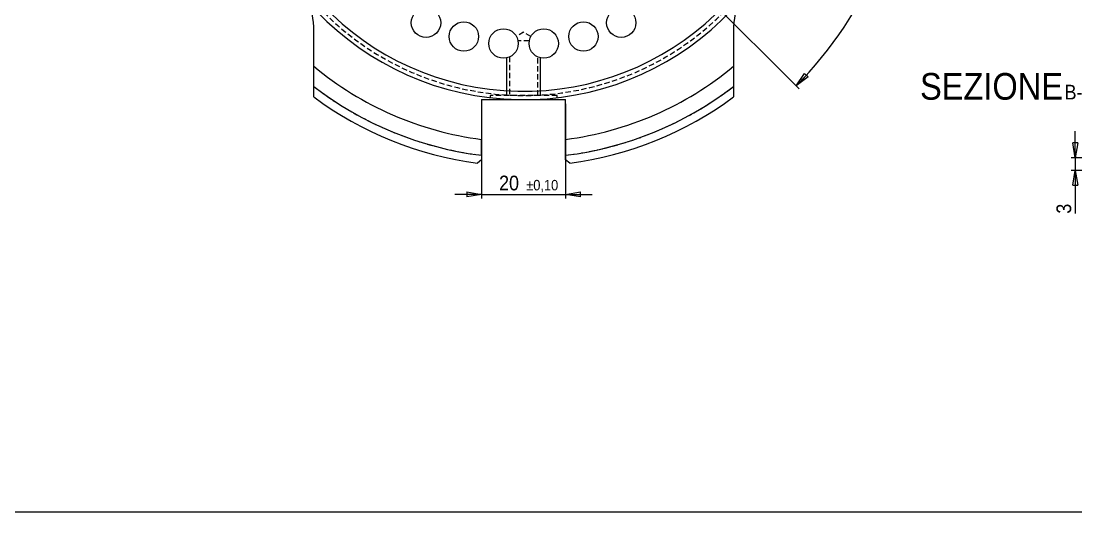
# Model space of a CAD drawing. Header units: millimetres. Extents: x 10 to 831, y 2 to 594.
# Drawn here: x 225.3 to 476.5, y 2.1 to 118.9 of the extents above; entities that cross this region are included whole.
import ezdxf

# ---------------------------------------------------------------- set-up
doc = ezdxf.new("R2010")
doc.units = ezdxf.units.MM
doc.linetypes.add('SLD-Solido', pattern=[0])
doc.linetypes.add('SLD-Tratteggiato', pattern=[1.905, 1.27, -0.635])
doc.layers.add('D', color=3, linetype='SLD-Solido', lineweight=25)
doc.layers.add('Q', color=2, linetype='SLD-Solido')
doc.styles.add('SLDTEXTSTYLE0', font='GOTHIC.TTF', dxfattribs={"width": 0.913})
doc.dimstyles.new('SLDDIMSTYLE11', dxfattribs={"dimtxt": 3.5, "dimasz": 3.556, "dimexe": 0, "dimexo": 0.0625, "dimgap": 0.875, "dimtad": 1, "dimdec": 4, "dimzin": 12, "dimdsep": 46, "dimtxsty": 'SLDTEXTSTYLE0', "dimblk1": 'CLOSED', "dimblk2": 'CLOSED', "dimsah": 1, "dimcen": 0.09, "dimazin": 3, "dimtfac": 1, "dimtofl": 0, "dimtmove": 0, "dimatfit": 3, "dimldrblk": 'CLOSED', "dimfxl": 0, "dimfrac": 2, "dimtolj": 1, "dimtzin": 12, "dimarcsym": 0})
doc.dimstyles.new('SLDDIMSTYLE12', dxfattribs={"dimtxt": 3.5, "dimasz": 3.556, "dimexe": 0, "dimexo": 0.0625, "dimgap": 0.875, "dimtad": 1, "dimrnd": 1e-09, "dimzin": 12, "dimdsep": 46, "dimtxsty": 'SLDTEXTSTYLE0', "dimblk1": 'CLOSED', "dimblk2": 'CLOSED', "dimsah": 1, "dimcen": 0.09, "dimadec": 0, "dimazin": 3, "dimtol": 1, "dimtp": 0.1, "dimtm": 0.1, "dimtfac": 1, "dimtmove": 0, "dimatfit": 0, "dimldrblk": 'CLOSED', "dimfxl": 0, "dimfrac": 2, "dimtolj": 1, "dimarcsym": 0})
doc.dimstyles.new('SLDDIMSTYLE4', dxfattribs={"dimtxt": 3.5, "dimasz": 3.556, "dimexe": 0, "dimexo": 0.0625, "dimgap": 0.875, "dimtad": 1, "dimrnd": 1e-09, "dimzin": 12, "dimdsep": 46, "dimtxsty": 'SLDTEXTSTYLE0', "dimblk1": 'CLOSED', "dimblk2": 'CLOSED', "dimsah": 1, "dimcen": 0.09, "dimadec": 0, "dimazin": 3, "dimtfac": 1, "dimtmove": 0, "dimatfit": 0, "dimldrblk": 'CLOSED', "dimfxl": 0, "dimfrac": 2, "dimtolj": 1, "dimtzin": 12, "dimarcsym": 0})

# ---------------------------------------------------------------- blocks, each defined once
blk = doc.blocks.new('_CLOSED')
at = {"color": 0, "linetype": 'ByBlock', "lineweight": -2}
for p, q in [((-1, 0.166667), (0, 0)), ((-1, 0.166667), (-1, -0.166667)), ((0, 0), (-1, -0.166667)), ((0, 0), (-1, 0))]:
    blk.add_line(p, q, dxfattribs=at)
blk = doc.blocks.new('_D_27')
at = {"layer": 'Q'}
for p, q in [((334.97, 99.16), (334.97, 76.6)), ((354.97, 99.16), (354.97, 76.6)), ((334.97, 77.6), (328.62, 77.6)), ((334.97, 77.6), (354.97, 77.6)), ((354.97, 77.6), (361.32, 77.6))]:
    blk.add_line(p, q, dxfattribs=at)
at = {"layer": 'Q', "xscale": 3.556, "yscale": 3.556}
blk.add_blockref('_CLOSED', (334.97, 77.6, -100.58), dxfattribs=at)
at = {"layer": 'Q', "xscale": 3.556, "yscale": 3.556, "rotation": 180.0000000000004}
blk.add_blockref('_CLOSED', (354.97, 77.6, -100.58), dxfattribs=at)
at = {"layer": 'Q', "attachment_point": 1, "style": 'SLDTEXTSTYLE0'}
for s, insert, char_height in [('20', (339.12, 82.07), 3.5), ('±0,10', (345.59, 81.07), 2.5)]:
    blk.add_mtext(s, dxfattribs=dict(at, insert=insert, char_height=char_height))
blk = doc.blocks.new('_D_30')
at = {"layer": 'Q'}
for p, q in [((376.17, 168.31), (437.73, 168.31)), ((367.03, 146.25), (410.56, 102.72))]:
    blk.add_line(p, q, dxfattribs=at)
blk.add_arc((344.97, 168.31), 91.75, 315, 0, dxfattribs=at)
at = {"layer": 'Q', "xscale": 3.556, "yscale": 3.556}
for p, rotation in [((436.73, 168.31, 92.67), 88.89028316737715), ((409.85, 103.43, 92.67), 226.1097168326236)]:
    blk.add_blockref('_CLOSED', p, dxfattribs=dict(at, rotation=rotation))
at = {"layer": 'Q', "insert": (429.64, 146.8), "char_height": 3.5, "attachment_point": 1, "rotation": 78.0527, "style": 'SLDTEXTSTYLE0'}
blk.add_mtext('45°', dxfattribs=at)
blk = doc.blocks.new('_D_69')
at = {"layer": 'Q'}
for p, q in [((476.33, 86.34), (476.33, 92.69)), ((499.86, 86.34), (475.33, 86.34)), ((476.33, 86.34), (476.33, 83.34)), ((497.22, 83.34), (475.33, 83.34)), ((476.33, 83.34), (476.33, 73.03))]:
    blk.add_line(p, q, dxfattribs=at)
at = {"layer": 'Q', "xscale": 3.556, "yscale": 3.556}
for p, rotation in [((476.33, 86.34), 270.0000000000003), ((476.33, 83.34), 90.00000000000031)]:
    blk.add_blockref('_CLOSED', p, dxfattribs=dict(at, rotation=rotation))
at = {"layer": 'Q', "insert": (471.86, 73.03), "char_height": 3.5, "attachment_point": 1, "rotation": 90, "style": 'SLDTEXTSTYLE0'}
blk.add_mtext('3', dxfattribs=at)
blk = doc.blocks.new('SW_NOTE_22')
at = {"color": 0, "attachment_point": 2, "style": 'SLDTEXTSTYLE0'}
for s, insert, char_height in [('SEZIONE ', (17.66, 8.11), 6.35), ('B-B', (38.63, 5.31), 3.5)]:
    blk.add_mtext(s, dxfattribs=dict(at, insert=insert, char_height=char_height))

msp = doc.modelspace()

# ---------------------------------------------------------------- linework, layer by layer
at = {"color": 7, "linetype": 'SLD-Tratteggiato', "lineweight": 18}
for p, q in [((344.97274, 116.19996), (343.2607, 115.17126)), ((346.68477, 115.17126), (344.97274, 116.19996)), ((346.32545, 114.15704), (343.62003, 114.15704)), ((341.57274, 110.32228), (341.57274, 101.15704)), ((348.37274, 101.15704), (348.37274, 110.32228)), ((352.97274, 101.15704), (336.97274, 101.15704)), ((336.97274, 101.15704), (336.97274, 100.62821)), ((352.97274, 100.62513), (352.97274, 101.15704))]:
    msp.add_line(p, q, dxfattribs=at)
at = {"color": 7, "linetype": 'SLD-Solido', "lineweight": 18}
for p, q in [((340.97274, 101.15704), (340.97274, 110.10748)), ((348.97274, 101.15704), (348.97274, 110.10748))]:
    msp.add_line(p, q, dxfattribs=at)
at = {"color": 179, "linetype": 'SLD-Solido', "lineweight": 18}
msp.add_line((10, 2.05988), (831, 2.05988), dxfattribs=at)
at = {"color": 7, "linetype": 'SLD-Tratteggiato', "lineweight": 18}
for radius, start, end in [(67.15, 176.1574925, 3.8425075), (82, 232.4281307, 262.9952736), (82, 277.0047264, 307.5718693)]:
    msp.add_arc((344.97274, 168.30704), radius, start, end, dxfattribs=at)
at = {"layer": 'D'}
for p, q in [((294.97274, 108.11515), (294.97274, 117.51311)), ((394.97274, 117.51311), (394.97274, 108.11515)), ((294.97274, 103.31473), (294.97274, 108.11515)), ((394.97274, 108.11515), (394.97274, 103.31473)), ((294.97274, 100.80889), (294.97274, 103.31473)), ((394.97274, 103.31473), (394.97274, 100.80889)), ((334.97274, 100.15704), (344.97274, 100.15704)), ((334.97274, 100.15704), (334.97274, 90.69864)), ((344.97274, 100.15704), (354.97274, 100.15704)), ((354.97274, 90.69864), (354.97274, 100.15704)), ((334.97274, 86.91908), (334.97274, 90.69864)), ((354.97274, 86.91908), (354.97274, 90.69864)), ((334.97274, 85.80373), (333.98639, 85.02859)), ((334.97274, 86.91908), (334.97274, 85.80373)), ((354.97274, 85.80373), (354.97274, 86.91908)), ((355.95908, 85.02859), (354.97274, 85.80373))]:
    msp.add_line(p, q, dxfattribs=at)
for centre in [(321.72873, 118.46011), (368.21674, 118.46011), (330.73769, 115.18111), (359.20778, 115.18111), (340.17917, 113.51633), (349.7663, 113.51633)]:
    msp.add_circle(centre, 3.5, dxfattribs=at)
for centre, radius, start, end in [((344.97274, 168.30704), 68.15, 176.2139584, 355.7925674), ((344.97274, 168.30704), 66.15, 176.0993154, 355.6651189), ((282.97274, 117.51311), 12, 0, 39.3262818), ((406.97274, 117.51311), 12, 140.6737182, 180), ((344.97274, 168.30704), 78.25, 230.2843734, 262.6577772), ((344.97274, 168.30704), 78.25, 277.3422228, 309.7156266), ((344.97274, 168.30704), 82, 232.4281307, 262.9952736), ((344.97274, 168.30704), 82, 277.0047264, 307.5718693), ((344.97274, 168.30704), 84, 233.4703928, 262.484763), ((344.97274, 168.30704), 84, 277.515237, 306.5296072)]:
    msp.add_arc(centre, radius, start, end, dxfattribs=at)

# ---------------------------------------------------------------- block references
msp.add_blockref('SW_NOTE_22', (438.72296, 98.38701))

# ---------------------------------------------------------------- dimensions: what is measured, and where the dimension line sits
at = {"layer": 'Q'}
dim = msp.add_angular_dim_2l(base=(429.74236, 133.19431), line1=((366.32736, 146.95241), (344.97274, 168.30704)), line2=((344.97274, 168.30704), (375.17274, 168.30704)), dimstyle='SLDDIMSTYLE11', dxfattribs=at)
dim.commit()
dim.dimension.update_dxf_attribs({"geometry": '_D_30', "text_midpoint": (434.73919, 149.31289), "dimtype": 162})
dim = msp.add_linear_dim(base=(354.97274, 80.38163), p1=(334.97274, 100.15704), p2=(354.97274, 100.15704), dimstyle='SLDDIMSTYLE12', dxfattribs=at)
dim.commit()
dim.dimension.update_dxf_attribs({"geometry": '_D_27', "text_midpoint": (346.50353, 80.38163), "dimtype": 160})
dim = msp.add_linear_dim(base=(476.33152, 83.33969), p1=(500.85894, 86.33969), p2=(498.22394, 83.33969), angle=90, dimstyle='SLDDIMSTYLE4', dxfattribs=at)
dim.commit()
dim.dimension.update_dxf_attribs({"geometry": '_D_69', "text_midpoint": (476.33152, 74.32604), "dimtype": 160})

doc.saveas('drawing.dxf')
